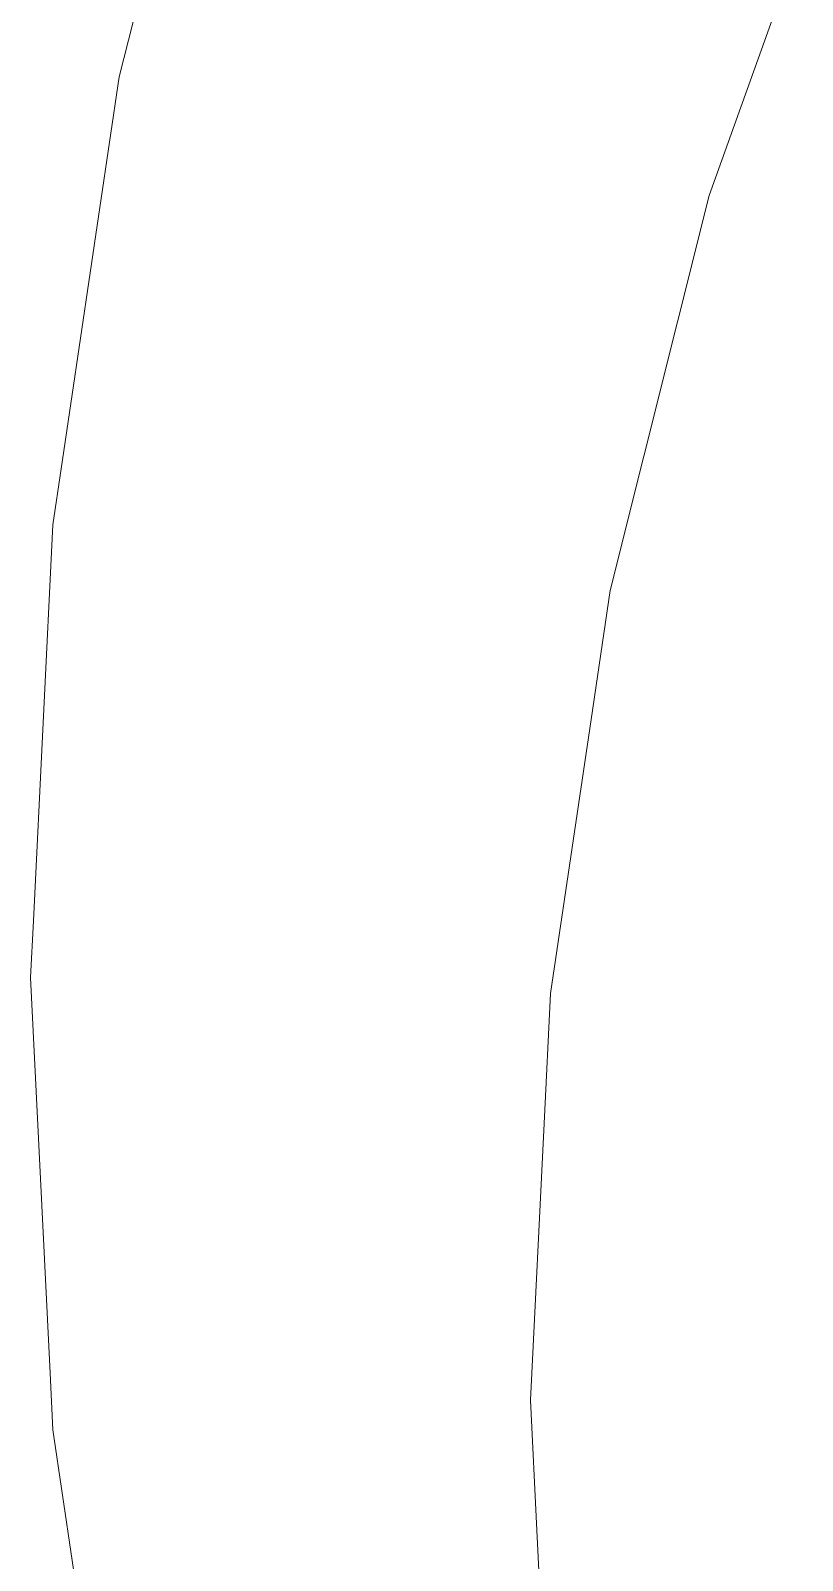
# Model space of a CAD drawing. Header units: centimetres. Extents: x -214 to 137, y -175 to 4.
# Drawn here: x -4.712 to -3.575, y -112.36 to -110.108 of the extents above; entities that cross this region are included whole.
import ezdxf

# ---------------------------------------------------------------- set-up
doc = ezdxf.new("R2010")
doc.units = ezdxf.units.CM
doc.header["$MEASUREMENT"] = 0
doc.layers.add('layer 1', color=7, linetype='Continuous')

msp = doc.modelspace()

# ---------------------------------------------------------------- linework, layer by layer
at = {"layer": 'layer 1', "color": 5, "lineweight": 9}
for points in [[(-3.57534, -109.96682), (-3.57534, -109.96682), (-3.71271, -110.35074), (-3.71271, -110.35074)], [(-3.57534, -109.96682), (-3.57534, -109.96682), (-3.71271, -110.35074), (-3.71271, -110.35074)], [(-3.57534, -109.96682), (-3.57534, -109.96682), (-3.71271, -110.35074), (-3.71271, -110.35074)], [(-3.57534, -109.96682), (-3.57534, -109.96682), (-3.71271, -110.35074), (-3.71271, -110.35074)], [(-3.57534, -109.96682), (-3.57534, -109.96682), (-3.71271, -110.35074), (-3.71271, -110.35074)], [(-3.57534, -109.96682), (-3.57534, -109.96682), (-3.71271, -110.35074), (-3.71271, -110.35074)], [(-3.57534, -109.96682), (-3.57534, -109.96682), (-3.71271, -110.35074), (-3.71271, -110.35074)], [(-3.57534, -109.96682), (-3.57534, -109.96682), (-3.71271, -110.35074), (-3.71271, -110.35074)], [(-3.57534, -109.96682), (-3.57534, -109.96682), (-3.71271, -110.35074), (-3.71271, -110.35074)], [(-3.57534, -109.96682), (-3.57534, -109.96682), (-3.71271, -110.35074), (-3.71271, -110.35074)], [(-3.57534, -109.96682), (-3.57534, -109.96682), (-3.71271, -110.35074), (-3.71271, -110.35074)], [(-3.57534, -109.96682), (-3.57534, -109.96682), (-3.71271, -110.35074), (-3.71271, -110.35074)], [(-3.57534, -109.96682), (-3.57534, -109.96682), (-3.71271, -110.35074), (-3.71271, -110.35074)], [(-3.57534, -109.96682), (-3.57534, -109.96682), (-3.71271, -110.35074), (-3.71271, -110.35074)], [(-3.57534, -109.96682), (-3.57534, -109.96682), (-3.71271, -110.35074), (-3.71271, -110.35074)], [(-3.57534, -109.96682), (-3.57534, -109.96682), (-3.71271, -110.35074), (-3.71271, -110.35074)], [(-3.57534, -109.96682), (-3.57534, -109.96682), (-3.71271, -110.35074), (-3.71271, -110.35074)], [(-3.57534, -109.96682), (-3.57534, -109.96682), (-3.71271, -110.35074), (-3.71271, -110.35074)], [(-3.57534, -109.96682), (-3.57534, -109.96682), (-3.71271, -110.35074), (-3.71271, -110.35074)], [(-3.57534, -109.96682), (-3.57534, -109.96682), (-3.71271, -110.35074), (-3.71271, -110.35074)], [(-3.57534, -109.96682), (-3.57534, -109.96682), (-3.71271, -110.35074), (-3.71271, -110.35074)], [(-3.57534, -109.96682), (-3.57534, -109.96682), (-3.71271, -110.35074), (-3.71271, -110.35074)], [(-3.57534, -109.96682), (-3.57534, -109.96682), (-3.71271, -110.35074), (-3.71271, -110.35074)], [(-3.57534, -109.96682), (-3.57534, -109.96682), (-3.71271, -110.35074), (-3.71271, -110.35074)], [(-3.57534, -109.96682), (-3.57534, -109.96682), (-3.71271, -110.35074), (-3.71271, -110.35074)], [(-4.58111, -110.17625), (-4.58111, -110.17625), (-4.56084, -110.0953), (-4.56084, -110.0953)], [(-4.58111, -110.17625), (-4.58111, -110.17625), (-4.56084, -110.0953), (-4.56084, -110.0953)], [(-4.58111, -110.17625), (-4.58111, -110.17625), (-4.56084, -110.0953), (-4.56084, -110.0953)], [(-4.58111, -110.17625), (-4.58111, -110.17625), (-4.56084, -110.0953), (-4.56084, -110.0953)], [(-4.58111, -110.17625), (-4.58111, -110.17625), (-4.56084, -110.0953), (-4.56084, -110.0953)], [(-4.66668, -110.7531), (-4.66668, -110.7531), (-4.58111, -110.17625), (-4.58111, -110.17625)], [(-4.66668, -110.7531), (-4.66668, -110.7531), (-4.58111, -110.17625), (-4.58111, -110.17625)], [(-4.66668, -110.7531), (-4.66668, -110.7531), (-4.58111, -110.17625), (-4.58111, -110.17625)], [(-4.66668, -110.7531), (-4.66668, -110.7531), (-4.58111, -110.17625), (-4.58111, -110.17625)], [(-4.66668, -110.7531), (-4.66668, -110.7531), (-4.58111, -110.17625), (-4.58111, -110.17625)], [(-3.71271, -110.35074), (-3.71271, -110.35074), (-3.75927, -110.53663), (-3.75927, -110.53663)], [(-3.71271, -110.35074), (-3.71271, -110.35074), (-3.75927, -110.53663), (-3.75927, -110.53663)], [(-3.71271, -110.35074), (-3.71271, -110.35074), (-3.75927, -110.53663), (-3.75927, -110.53663)], [(-3.71271, -110.35074), (-3.71271, -110.35074), (-3.75927, -110.53663), (-3.75927, -110.53663)], [(-3.71271, -110.35074), (-3.71271, -110.35074), (-3.75927, -110.53663), (-3.75927, -110.53663)], [(-3.71271, -110.35074), (-3.71271, -110.35074), (-3.75927, -110.53663), (-3.75927, -110.53663)], [(-3.71271, -110.35074), (-3.71271, -110.35074), (-3.75927, -110.53663), (-3.75927, -110.53663)], [(-3.71271, -110.35074), (-3.71271, -110.35074), (-3.75927, -110.53663), (-3.75927, -110.53663)], [(-3.71271, -110.35074), (-3.71271, -110.35074), (-3.75927, -110.53663), (-3.75927, -110.53663)], [(-3.71271, -110.35074), (-3.71271, -110.35074), (-3.75927, -110.53663), (-3.75927, -110.53663)], [(-3.71271, -110.35074), (-3.71271, -110.35074), (-3.75927, -110.53663), (-3.75927, -110.53663)], [(-3.71271, -110.35074), (-3.71271, -110.35074), (-3.75927, -110.53663), (-3.75927, -110.53663)], [(-3.71271, -110.35074), (-3.71271, -110.35074), (-3.75927, -110.53663), (-3.75927, -110.53663)], [(-3.71271, -110.35074), (-3.71271, -110.35074), (-3.75927, -110.53663), (-3.75927, -110.53663)], [(-3.71271, -110.35074), (-3.71271, -110.35074), (-3.75927, -110.53663), (-3.75927, -110.53663)], [(-3.71271, -110.35074), (-3.71271, -110.35074), (-3.75927, -110.53663), (-3.75927, -110.53663)], [(-3.71271, -110.35074), (-3.71271, -110.35074), (-3.75927, -110.53663), (-3.75927, -110.53663)], [(-3.71271, -110.35074), (-3.71271, -110.35074), (-3.75927, -110.53663), (-3.75927, -110.53663)], [(-3.71271, -110.35074), (-3.71271, -110.35074), (-3.75927, -110.53663), (-3.75927, -110.53663)], [(-3.71271, -110.35074), (-3.71271, -110.35074), (-3.75927, -110.53663), (-3.75927, -110.53663)], [(-3.71271, -110.35074), (-3.71271, -110.35074), (-3.75927, -110.53663), (-3.75927, -110.53663)], [(-3.71271, -110.35074), (-3.71271, -110.35074), (-3.75927, -110.53663), (-3.75927, -110.53663)], [(-3.71271, -110.35074), (-3.71271, -110.35074), (-3.75927, -110.53663), (-3.75927, -110.53663)], [(-3.71271, -110.35074), (-3.71271, -110.35074), (-3.75927, -110.53663), (-3.75927, -110.53663)], [(-3.71271, -110.35074), (-3.71271, -110.35074), (-3.75927, -110.53663), (-3.75927, -110.53663)], [(-3.75927, -110.53663), (-3.75927, -110.53663), (-3.85835, -110.93216), (-3.85835, -110.93216)], [(-3.75927, -110.53663), (-3.75927, -110.53663), (-3.85835, -110.93216), (-3.85835, -110.93216)], [(-3.75927, -110.53663), (-3.75927, -110.53663), (-3.85835, -110.93216), (-3.85835, -110.93216)], [(-3.75927, -110.53663), (-3.75927, -110.53663), (-3.85835, -110.93216), (-3.85835, -110.93216)], [(-3.75927, -110.53663), (-3.75927, -110.53663), (-3.85835, -110.93216), (-3.85835, -110.93216)], [(-3.75927, -110.53663), (-3.75927, -110.53663), (-3.85835, -110.93216), (-3.85835, -110.93216)], [(-3.75927, -110.53663), (-3.75927, -110.53663), (-3.85835, -110.93216), (-3.85835, -110.93216)], [(-3.75927, -110.53663), (-3.75927, -110.53663), (-3.85835, -110.93216), (-3.85835, -110.93216)], [(-3.75927, -110.53663), (-3.75927, -110.53663), (-3.85835, -110.93216), (-3.85835, -110.93216)], [(-3.75927, -110.53663), (-3.75927, -110.53663), (-3.85835, -110.93216), (-3.85835, -110.93216)], [(-3.75927, -110.53663), (-3.75927, -110.53663), (-3.85835, -110.93216), (-3.85835, -110.93216)], [(-3.75927, -110.53663), (-3.75927, -110.53663), (-3.85835, -110.93216), (-3.85835, -110.93216)], [(-3.75927, -110.53663), (-3.75927, -110.53663), (-3.85835, -110.93216), (-3.85835, -110.93216)], [(-3.75927, -110.53663), (-3.75927, -110.53663), (-3.85835, -110.93216), (-3.85835, -110.93216)], [(-3.75927, -110.53663), (-3.75927, -110.53663), (-3.85835, -110.93216), (-3.85835, -110.93216)], [(-3.75927, -110.53663), (-3.75927, -110.53663), (-3.85835, -110.93216), (-3.85835, -110.93216)], [(-3.75927, -110.53663), (-3.75927, -110.53663), (-3.85835, -110.93216), (-3.85835, -110.93216)], [(-3.75927, -110.53663), (-3.75927, -110.53663), (-3.85835, -110.93216), (-3.85835, -110.93216)], [(-3.75927, -110.53663), (-3.75927, -110.53663), (-3.85835, -110.93216), (-3.85835, -110.93216)], [(-3.75927, -110.53663), (-3.75927, -110.53663), (-3.85835, -110.93216), (-3.85835, -110.93216)], [(-3.75927, -110.53663), (-3.75927, -110.53663), (-3.85835, -110.93216), (-3.85835, -110.93216)], [(-3.75927, -110.53663), (-3.75927, -110.53663), (-3.85835, -110.93216), (-3.85835, -110.93216)], [(-3.75927, -110.53663), (-3.75927, -110.53663), (-3.85835, -110.93216), (-3.85835, -110.93216)], [(-3.75927, -110.53663), (-3.75927, -110.53663), (-3.85835, -110.93216), (-3.85835, -110.93216)], [(-3.75927, -110.53663), (-3.75927, -110.53663), (-3.85835, -110.93216), (-3.85835, -110.93216)], [(-4.67893, -110.83564), (-4.67893, -110.83564), (-4.66668, -110.7531), (-4.66668, -110.7531)], [(-4.67893, -110.83564), (-4.67893, -110.83564), (-4.66668, -110.7531), (-4.66668, -110.7531)], [(-4.67893, -110.83564), (-4.67893, -110.83564), (-4.66668, -110.7531), (-4.66668, -110.7531)], [(-4.67893, -110.83564), (-4.67893, -110.83564), (-4.66668, -110.7531), (-4.66668, -110.7531)], [(-4.67893, -110.83564), (-4.67893, -110.83564), (-4.66668, -110.7531), (-4.66668, -110.7531)], [(-4.70754, -111.41811), (-4.70754, -111.41811), (-4.67893, -110.83564), (-4.67893, -110.83564)], [(-4.70754, -111.41811), (-4.70754, -111.41811), (-4.67893, -110.83564), (-4.67893, -110.83564)], [(-4.70754, -111.41811), (-4.70754, -111.41811), (-4.67893, -110.83564), (-4.67893, -110.83564)], [(-4.70754, -111.41811), (-4.70754, -111.41811), (-4.67893, -110.83564), (-4.67893, -110.83564)], [(-4.70754, -111.41811), (-4.70754, -111.41811), (-4.67893, -110.83564), (-4.67893, -110.83564)], [(-3.85835, -110.93216), (-3.85835, -110.93216), (-3.88647, -111.12173), (-3.88647, -111.12173)], [(-3.85835, -110.93216), (-3.85835, -110.93216), (-3.88647, -111.12173), (-3.88647, -111.12173)], [(-3.85835, -110.93216), (-3.85835, -110.93216), (-3.88647, -111.12173), (-3.88647, -111.12173)], [(-3.85835, -110.93216), (-3.85835, -110.93216), (-3.88647, -111.12173), (-3.88647, -111.12173)], [(-3.85835, -110.93216), (-3.85835, -110.93216), (-3.88647, -111.12173), (-3.88647, -111.12173)], [(-3.85835, -110.93216), (-3.85835, -110.93216), (-3.88647, -111.12173), (-3.88647, -111.12173)], [(-3.85835, -110.93216), (-3.85835, -110.93216), (-3.88647, -111.12173), (-3.88647, -111.12173)], [(-3.85835, -110.93216), (-3.85835, -110.93216), (-3.88647, -111.12173), (-3.88647, -111.12173)], [(-3.85835, -110.93216), (-3.85835, -110.93216), (-3.88647, -111.12173), (-3.88647, -111.12173)], [(-3.85835, -110.93216), (-3.85835, -110.93216), (-3.88647, -111.12173), (-3.88647, -111.12173)], [(-3.85835, -110.93216), (-3.85835, -110.93216), (-3.88647, -111.12173), (-3.88647, -111.12173)], [(-3.85835, -110.93216), (-3.85835, -110.93216), (-3.88647, -111.12173), (-3.88647, -111.12173)], [(-3.85835, -110.93216), (-3.85835, -110.93216), (-3.88647, -111.12173), (-3.88647, -111.12173)], [(-3.85835, -110.93216), (-3.85835, -110.93216), (-3.88647, -111.12173), (-3.88647, -111.12173)], [(-3.85835, -110.93216), (-3.85835, -110.93216), (-3.88647, -111.12173), (-3.88647, -111.12173)], [(-3.85835, -110.93216), (-3.85835, -110.93216), (-3.88647, -111.12173), (-3.88647, -111.12173)], [(-3.85835, -110.93216), (-3.85835, -110.93216), (-3.88647, -111.12173), (-3.88647, -111.12173)], [(-3.85835, -110.93216), (-3.85835, -110.93216), (-3.88647, -111.12173), (-3.88647, -111.12173)], [(-3.85835, -110.93216), (-3.85835, -110.93216), (-3.88647, -111.12173), (-3.88647, -111.12173)], [(-3.85835, -110.93216), (-3.85835, -110.93216), (-3.88647, -111.12173), (-3.88647, -111.12173)], [(-3.85835, -110.93216), (-3.85835, -110.93216), (-3.88647, -111.12173), (-3.88647, -111.12173)], [(-3.85835, -110.93216), (-3.85835, -110.93216), (-3.88647, -111.12173), (-3.88647, -111.12173)], [(-3.85835, -110.93216), (-3.85835, -110.93216), (-3.88647, -111.12173), (-3.88647, -111.12173)], [(-3.85835, -110.93216), (-3.85835, -110.93216), (-3.88647, -111.12173), (-3.88647, -111.12173)], [(-3.85835, -110.93216), (-3.85835, -110.93216), (-3.88647, -111.12173), (-3.88647, -111.12173)], [(-3.88647, -111.12173), (-3.88647, -111.12173), (-3.94629, -111.52506), (-3.94629, -111.52506)], [(-3.88647, -111.12173), (-3.88647, -111.12173), (-3.94629, -111.52506), (-3.94629, -111.52506)], [(-3.88647, -111.12173), (-3.88647, -111.12173), (-3.94629, -111.52506), (-3.94629, -111.52506)], [(-3.88647, -111.12173), (-3.88647, -111.12173), (-3.94629, -111.52506), (-3.94629, -111.52506)], [(-3.88647, -111.12173), (-3.88647, -111.12173), (-3.94629, -111.52506), (-3.94629, -111.52506)], [(-3.88647, -111.12173), (-3.88647, -111.12173), (-3.94629, -111.52506), (-3.94629, -111.52506)], [(-3.88647, -111.12173), (-3.88647, -111.12173), (-3.94629, -111.52506), (-3.94629, -111.52506)], [(-3.88647, -111.12173), (-3.88647, -111.12173), (-3.94629, -111.52506), (-3.94629, -111.52506)], [(-3.88647, -111.12173), (-3.88647, -111.12173), (-3.94629, -111.52506), (-3.94629, -111.52506)], [(-3.88647, -111.12173), (-3.88647, -111.12173), (-3.94629, -111.52506), (-3.94629, -111.52506)], [(-3.88647, -111.12173), (-3.88647, -111.12173), (-3.94629, -111.52506), (-3.94629, -111.52506)], [(-3.88647, -111.12173), (-3.88647, -111.12173), (-3.94629, -111.52506), (-3.94629, -111.52506)], [(-3.88647, -111.12173), (-3.88647, -111.12173), (-3.94629, -111.52506), (-3.94629, -111.52506)], [(-3.88647, -111.12173), (-3.88647, -111.12173), (-3.94629, -111.52506), (-3.94629, -111.52506)], [(-3.88647, -111.12173), (-3.88647, -111.12173), (-3.94629, -111.52506), (-3.94629, -111.52506)], [(-3.88647, -111.12173), (-3.88647, -111.12173), (-3.94629, -111.52506), (-3.94629, -111.52506)], [(-3.88647, -111.12173), (-3.88647, -111.12173), (-3.94629, -111.52506), (-3.94629, -111.52506)], [(-3.88647, -111.12173), (-3.88647, -111.12173), (-3.94629, -111.52506), (-3.94629, -111.52506)], [(-3.88647, -111.12173), (-3.88647, -111.12173), (-3.94629, -111.52506), (-3.94629, -111.52506)], [(-3.88647, -111.12173), (-3.88647, -111.12173), (-3.94629, -111.52506), (-3.94629, -111.52506)], [(-3.88647, -111.12173), (-3.88647, -111.12173), (-3.94629, -111.52506), (-3.94629, -111.52506)], [(-3.88647, -111.12173), (-3.88647, -111.12173), (-3.94629, -111.52506), (-3.94629, -111.52506)], [(-3.88647, -111.12173), (-3.88647, -111.12173), (-3.94629, -111.52506), (-3.94629, -111.52506)], [(-3.88647, -111.12173), (-3.88647, -111.12173), (-3.94629, -111.52506), (-3.94629, -111.52506)], [(-3.88647, -111.12173), (-3.88647, -111.12173), (-3.94629, -111.52506), (-3.94629, -111.52506)], [(-4.71163, -111.50146), (-4.71163, -111.50146), (-4.70754, -111.41811), (-4.70754, -111.41811)], [(-4.71163, -111.50146), (-4.71163, -111.50146), (-4.70754, -111.41811), (-4.70754, -111.41811)], [(-4.71163, -111.50146), (-4.71163, -111.50146), (-4.70754, -111.41811), (-4.70754, -111.41811)], [(-4.71163, -111.50146), (-4.71163, -111.50146), (-4.70754, -111.41811), (-4.70754, -111.41811)], [(-4.71163, -111.50146), (-4.71163, -111.50146), (-4.70754, -111.41811), (-4.70754, -111.41811)], [(-4.68302, -112.08392), (-4.68302, -112.08392), (-4.71163, -111.50146), (-4.71163, -111.50146)], [(-4.68302, -112.08392), (-4.68302, -112.08392), (-4.71163, -111.50146), (-4.71163, -111.50146)], [(-4.68302, -112.08392), (-4.68302, -112.08392), (-4.71163, -111.50146), (-4.71163, -111.50146)], [(-4.68302, -112.08392), (-4.68302, -112.08392), (-4.71163, -111.50146), (-4.71163, -111.50146)], [(-4.68302, -112.08392), (-4.68302, -112.08392), (-4.71163, -111.50146), (-4.71163, -111.50146)], [(-3.94629, -111.52506), (-3.94629, -111.52506), (-3.9557, -111.71647), (-3.9557, -111.71647)], [(-3.94629, -111.52506), (-3.94629, -111.52506), (-3.9557, -111.71647), (-3.9557, -111.71647)], [(-3.94629, -111.52506), (-3.94629, -111.52506), (-3.9557, -111.71647), (-3.9557, -111.71647)], [(-3.94629, -111.52506), (-3.94629, -111.52506), (-3.9557, -111.71647), (-3.9557, -111.71647)], [(-3.94629, -111.52506), (-3.94629, -111.52506), (-3.9557, -111.71647), (-3.9557, -111.71647)], [(-3.94629, -111.52506), (-3.94629, -111.52506), (-3.9557, -111.71647), (-3.9557, -111.71647)], [(-3.94629, -111.52506), (-3.94629, -111.52506), (-3.9557, -111.71647), (-3.9557, -111.71647)], [(-3.94629, -111.52506), (-3.94629, -111.52506), (-3.9557, -111.71647), (-3.9557, -111.71647)], [(-3.94629, -111.52506), (-3.94629, -111.52506), (-3.9557, -111.71647), (-3.9557, -111.71647)], [(-3.94629, -111.52506), (-3.94629, -111.52506), (-3.9557, -111.71647), (-3.9557, -111.71647)], [(-3.94629, -111.52506), (-3.94629, -111.52506), (-3.9557, -111.71647), (-3.9557, -111.71647)], [(-3.94629, -111.52506), (-3.94629, -111.52506), (-3.9557, -111.71647), (-3.9557, -111.71647)], [(-3.94629, -111.52506), (-3.94629, -111.52506), (-3.9557, -111.71647), (-3.9557, -111.71647)], [(-3.94629, -111.52506), (-3.94629, -111.52506), (-3.9557, -111.71647), (-3.9557, -111.71647)], [(-3.94629, -111.52506), (-3.94629, -111.52506), (-3.9557, -111.71647), (-3.9557, -111.71647)], [(-3.94629, -111.52506), (-3.94629, -111.52506), (-3.9557, -111.71647), (-3.9557, -111.71647)], [(-3.94629, -111.52506), (-3.94629, -111.52506), (-3.9557, -111.71647), (-3.9557, -111.71647)], [(-3.94629, -111.52506), (-3.94629, -111.52506), (-3.9557, -111.71647), (-3.9557, -111.71647)], [(-3.94629, -111.52506), (-3.94629, -111.52506), (-3.9557, -111.71647), (-3.9557, -111.71647)], [(-3.94629, -111.52506), (-3.94629, -111.52506), (-3.9557, -111.71647), (-3.9557, -111.71647)], [(-3.94629, -111.52506), (-3.94629, -111.52506), (-3.9557, -111.71647), (-3.9557, -111.71647)], [(-3.94629, -111.52506), (-3.94629, -111.52506), (-3.9557, -111.71647), (-3.9557, -111.71647)], [(-3.94629, -111.52506), (-3.94629, -111.52506), (-3.9557, -111.71647), (-3.9557, -111.71647)], [(-3.94629, -111.52506), (-3.94629, -111.52506), (-3.9557, -111.71647), (-3.9557, -111.71647)], [(-3.94629, -111.52506), (-3.94629, -111.52506), (-3.9557, -111.71647), (-3.9557, -111.71647)], [(-3.9557, -111.71647), (-3.9557, -111.71647), (-3.9757, -112.12373), (-3.9757, -112.12373)], [(-3.9557, -111.71647), (-3.9557, -111.71647), (-3.9757, -112.12373), (-3.9757, -112.12373)], [(-3.9557, -111.71647), (-3.9557, -111.71647), (-3.9757, -112.12373), (-3.9757, -112.12373)], [(-3.9557, -111.71647), (-3.9557, -111.71647), (-3.9757, -112.12373), (-3.9757, -112.12373)], [(-3.9557, -111.71647), (-3.9557, -111.71647), (-3.9757, -112.12373), (-3.9757, -112.12373)], [(-3.9557, -111.71647), (-3.9557, -111.71647), (-3.9757, -112.12373), (-3.9757, -112.12373)], [(-3.9557, -111.71647), (-3.9557, -111.71647), (-3.9757, -112.12373), (-3.9757, -112.12373)], [(-3.9557, -111.71647), (-3.9557, -111.71647), (-3.9757, -112.12373), (-3.9757, -112.12373)], [(-3.9557, -111.71647), (-3.9557, -111.71647), (-3.9757, -112.12373), (-3.9757, -112.12373)], [(-3.9557, -111.71647), (-3.9557, -111.71647), (-3.9757, -112.12373), (-3.9757, -112.12373)], [(-3.9557, -111.71647), (-3.9557, -111.71647), (-3.9757, -112.12373), (-3.9757, -112.12373)], [(-3.9557, -111.71647), (-3.9557, -111.71647), (-3.9757, -112.12373), (-3.9757, -112.12373)], [(-3.9557, -111.71647), (-3.9557, -111.71647), (-3.9757, -112.12373), (-3.9757, -112.12373)], [(-3.9557, -111.71647), (-3.9557, -111.71647), (-3.9757, -112.12373), (-3.9757, -112.12373)], [(-3.9557, -111.71647), (-3.9557, -111.71647), (-3.9757, -112.12373), (-3.9757, -112.12373)], [(-3.9557, -111.71647), (-3.9557, -111.71647), (-3.9757, -112.12373), (-3.9757, -112.12373)], [(-3.9557, -111.71647), (-3.9557, -111.71647), (-3.9757, -112.12373), (-3.9757, -112.12373)], [(-3.9557, -111.71647), (-3.9557, -111.71647), (-3.9757, -112.12373), (-3.9757, -112.12373)], [(-3.9557, -111.71647), (-3.9557, -111.71647), (-3.9757, -112.12373), (-3.9757, -112.12373)], [(-3.9557, -111.71647), (-3.9557, -111.71647), (-3.9757, -112.12373), (-3.9757, -112.12373)], [(-3.9557, -111.71647), (-3.9557, -111.71647), (-3.9757, -112.12373), (-3.9757, -112.12373)], [(-3.9557, -111.71647), (-3.9557, -111.71647), (-3.9757, -112.12373), (-3.9757, -112.12373)], [(-3.9557, -111.71647), (-3.9557, -111.71647), (-3.9757, -112.12373), (-3.9757, -112.12373)], [(-3.9557, -111.71647), (-3.9557, -111.71647), (-3.9757, -112.12373), (-3.9757, -112.12373)], [(-3.9557, -111.71647), (-3.9557, -111.71647), (-3.9757, -112.12373), (-3.9757, -112.12373)], [(-4.67893, -112.16727), (-4.67893, -112.16727), (-4.68302, -112.08392), (-4.68302, -112.08392)], [(-4.67893, -112.16727), (-4.67893, -112.16727), (-4.68302, -112.08392), (-4.68302, -112.08392)], [(-4.67893, -112.16727), (-4.67893, -112.16727), (-4.68302, -112.08392), (-4.68302, -112.08392)], [(-4.67893, -112.16727), (-4.67893, -112.16727), (-4.68302, -112.08392), (-4.68302, -112.08392)], [(-4.67893, -112.16727), (-4.67893, -112.16727), (-4.68302, -112.08392), (-4.68302, -112.08392)], [(-3.9757, -112.12373), (-3.9757, -112.12373), (-3.9663, -112.31513), (-3.9663, -112.31513)], [(-3.9757, -112.12373), (-3.9757, -112.12373), (-3.9663, -112.31513), (-3.9663, -112.31513)], [(-3.9757, -112.12373), (-3.9757, -112.12373), (-3.9663, -112.31513), (-3.9663, -112.31513)], [(-3.9757, -112.12373), (-3.9757, -112.12373), (-3.9663, -112.31513), (-3.9663, -112.31513)], [(-3.9757, -112.12373), (-3.9757, -112.12373), (-3.9663, -112.31513), (-3.9663, -112.31513)], [(-3.9757, -112.12373), (-3.9757, -112.12373), (-3.9663, -112.31513), (-3.9663, -112.31513)], [(-3.9757, -112.12373), (-3.9757, -112.12373), (-3.9663, -112.31513), (-3.9663, -112.31513)], [(-3.9757, -112.12373), (-3.9757, -112.12373), (-3.9663, -112.31513), (-3.9663, -112.31513)], [(-3.9757, -112.12373), (-3.9757, -112.12373), (-3.9663, -112.31513), (-3.9663, -112.31513)], [(-3.9757, -112.12373), (-3.9757, -112.12373), (-3.9663, -112.31513), (-3.9663, -112.31513)], [(-3.9757, -112.12373), (-3.9757, -112.12373), (-3.9663, -112.31513), (-3.9663, -112.31513)], [(-3.9757, -112.12373), (-3.9757, -112.12373), (-3.9663, -112.31513), (-3.9663, -112.31513)], [(-3.9757, -112.12373), (-3.9757, -112.12373), (-3.9663, -112.31513), (-3.9663, -112.31513)], [(-3.9757, -112.12373), (-3.9757, -112.12373), (-3.9663, -112.31513), (-3.9663, -112.31513)], [(-3.9757, -112.12373), (-3.9757, -112.12373), (-3.9663, -112.31513), (-3.9663, -112.31513)], [(-3.9757, -112.12373), (-3.9757, -112.12373), (-3.9663, -112.31513), (-3.9663, -112.31513)], [(-3.9757, -112.12373), (-3.9757, -112.12373), (-3.9663, -112.31513), (-3.9663, -112.31513)], [(-3.9757, -112.12373), (-3.9757, -112.12373), (-3.9663, -112.31513), (-3.9663, -112.31513)], [(-3.9757, -112.12373), (-3.9757, -112.12373), (-3.9663, -112.31513), (-3.9663, -112.31513)], [(-3.9757, -112.12373), (-3.9757, -112.12373), (-3.9663, -112.31513), (-3.9663, -112.31513)], [(-3.9757, -112.12373), (-3.9757, -112.12373), (-3.9663, -112.31513), (-3.9663, -112.31513)], [(-3.9757, -112.12373), (-3.9757, -112.12373), (-3.9663, -112.31513), (-3.9663, -112.31513)], [(-3.9757, -112.12373), (-3.9757, -112.12373), (-3.9663, -112.31513), (-3.9663, -112.31513)], [(-3.9757, -112.12373), (-3.9757, -112.12373), (-3.9663, -112.31513), (-3.9663, -112.31513)], [(-3.9757, -112.12373), (-3.9757, -112.12373), (-3.9663, -112.31513), (-3.9663, -112.31513)], [(-4.59336, -112.74412), (-4.59336, -112.74412), (-4.67893, -112.16727), (-4.67893, -112.16727)], [(-4.59336, -112.74412), (-4.59336, -112.74412), (-4.67893, -112.16727), (-4.67893, -112.16727)], [(-4.59336, -112.74412), (-4.59336, -112.74412), (-4.67893, -112.16727), (-4.67893, -112.16727)], [(-4.59336, -112.74412), (-4.59336, -112.74412), (-4.67893, -112.16727), (-4.67893, -112.16727)], [(-4.59336, -112.74412), (-4.59336, -112.74412), (-4.67893, -112.16727), (-4.67893, -112.16727)], [(-3.9663, -112.31513), (-3.9663, -112.31513), (-3.94629, -112.72239), (-3.94629, -112.72239)], [(-3.9663, -112.31513), (-3.9663, -112.31513), (-3.94629, -112.72239), (-3.94629, -112.72239)], [(-3.9663, -112.31513), (-3.9663, -112.31513), (-3.94629, -112.72239), (-3.94629, -112.72239)], [(-3.9663, -112.31513), (-3.9663, -112.31513), (-3.94629, -112.72239), (-3.94629, -112.72239)], [(-3.9663, -112.31513), (-3.9663, -112.31513), (-3.94629, -112.72239), (-3.94629, -112.72239)], [(-3.9663, -112.31513), (-3.9663, -112.31513), (-3.94629, -112.72239), (-3.94629, -112.72239)], [(-3.9663, -112.31513), (-3.9663, -112.31513), (-3.94629, -112.72239), (-3.94629, -112.72239)], [(-3.9663, -112.31513), (-3.9663, -112.31513), (-3.94629, -112.72239), (-3.94629, -112.72239)], [(-3.9663, -112.31513), (-3.9663, -112.31513), (-3.94629, -112.72239), (-3.94629, -112.72239)], [(-3.9663, -112.31513), (-3.9663, -112.31513), (-3.94629, -112.72239), (-3.94629, -112.72239)], [(-3.9663, -112.31513), (-3.9663, -112.31513), (-3.94629, -112.72239), (-3.94629, -112.72239)], [(-3.9663, -112.31513), (-3.9663, -112.31513), (-3.94629, -112.72239), (-3.94629, -112.72239)], [(-3.9663, -112.31513), (-3.9663, -112.31513), (-3.94629, -112.72239), (-3.94629, -112.72239)], [(-3.9663, -112.31513), (-3.9663, -112.31513), (-3.94629, -112.72239), (-3.94629, -112.72239)], [(-3.9663, -112.31513), (-3.9663, -112.31513), (-3.94629, -112.72239), (-3.94629, -112.72239)], [(-3.9663, -112.31513), (-3.9663, -112.31513), (-3.94629, -112.72239), (-3.94629, -112.72239)], [(-3.9663, -112.31513), (-3.9663, -112.31513), (-3.94629, -112.72239), (-3.94629, -112.72239)], [(-3.9663, -112.31513), (-3.9663, -112.31513), (-3.94629, -112.72239), (-3.94629, -112.72239)], [(-3.9663, -112.31513), (-3.9663, -112.31513), (-3.94629, -112.72239), (-3.94629, -112.72239)], [(-3.9663, -112.31513), (-3.9663, -112.31513), (-3.94629, -112.72239), (-3.94629, -112.72239)], [(-3.9663, -112.31513), (-3.9663, -112.31513), (-3.94629, -112.72239), (-3.94629, -112.72239)], [(-3.9663, -112.31513), (-3.9663, -112.31513), (-3.94629, -112.72239), (-3.94629, -112.72239)], [(-3.9663, -112.31513), (-3.9663, -112.31513), (-3.94629, -112.72239), (-3.94629, -112.72239)], [(-3.9663, -112.31513), (-3.9663, -112.31513), (-3.94629, -112.72239), (-3.94629, -112.72239)], [(-3.9663, -112.31513), (-3.9663, -112.31513), (-3.94629, -112.72239), (-3.94629, -112.72239)]]:
    msp.add_open_spline(points, degree=3, dxfattribs=at)

doc.saveas('drawing.dxf')
